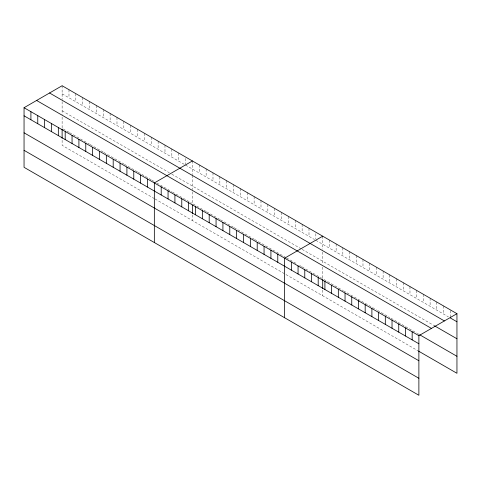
<?xml version="1.0" encoding="UTF-8"?>
<svg xmlns="http://www.w3.org/2000/svg" width="481" height="481" viewBox="0 0 481 481"><rect width="100%" height="100%" fill="white"/><g stroke="black" fill="none" stroke-linecap="round" stroke-linejoin="round"><path stroke-width="0.36" stroke-dasharray="2.4 1.8" d="M62.121 93.825L184.313 164.37M185.558 165.091L314.604 239.592M315.849 240.314L448.406 316.847M62.121 110.822L169.348 172.727M171.843 174.17L301.515 249.032M302.134 249.392L433.766 325.384M68.981 132.293L62.121 128.337L62.121 116.661M69.601 132.654L89.55 144.174M90.175 144.534L103.265 152.092M103.89 152.453L123.839 163.967M124.465 164.328L137.554 171.885M138.179 172.246L151.268 179.804M151.894 180.165L154.389 181.602M156.878 183.045L171.843 191.685M172.469 192.039L191.793 203.198M206.133 211.478L192.418 203.559L192.418 191.883M206.752 211.838L219.847 219.396M220.466 219.757L233.562 227.315M234.187 227.675L254.13 239.189M254.756 239.55L285.924 257.545M286.55 257.906L297.15 264.027M299.645 265.464L301.515 266.546M302.134 266.907L342.845 290.41M343.452 290.764L376.407 309.788M377.627 310.492L389.826 317.538M391.047 318.242L416.678 333.038M417.286 333.387L419.119 334.445M154.389 198.605L62.121 145.334L62.121 139.67M155.008 198.966L417.899 350.739M450.24 310.546L450.24 317.165M443.524 305.934L443.524 314.027M436.814 302.062L436.814 310.149M430.104 298.184L430.104 306.277M423.388 294.312L423.388 302.399M416.678 290.434L416.678 298.527M409.968 286.562L409.968 294.649M403.252 282.684L403.252 290.777M396.542 278.806L396.542 286.898M389.826 274.934L389.826 283.026M383.116 271.056L383.116 279.148M376.407 267.183L376.407 275.276M369.691 263.305L369.691 271.398M362.981 259.433L362.981 267.526M356.271 255.555L356.271 263.648M349.555 251.683L349.555 259.77M342.845 247.805L342.845 255.898M336.135 243.933L336.135 252.02M329.419 240.055L329.419 248.148M322.709 236.183L322.709 249.23M322.709 252.062L322.709 264.189M322.709 267.105L322.709 278.782M322.709 290.115L322.709 295.785M315.849 233.694L315.849 238.841M308.994 228.265L308.994 236.351M302.134 224.302L302.134 232.395M295.28 220.346L295.28 228.433M288.42 216.384L288.42 224.477M281.565 212.428L281.565 220.514M274.705 208.465L274.705 216.558M267.851 204.509L267.851 212.596M260.991 200.547L260.991 208.64M254.13 196.591L254.13 204.684M247.276 192.628L247.276 200.721M240.416 188.672L240.416 196.765M233.562 184.71L233.562 192.803M226.701 180.754L226.701 188.847M219.847 176.792L219.847 184.884M212.987 172.835L212.987 180.928M206.133 168.873L206.133 176.966M199.272 164.917L199.272 173.01M192.418 160.955L192.418 174.711M192.418 175.421L192.418 189.694M192.418 214.893L192.418 220.557M185.558 158.471L185.558 164.352M178.698 153.042L178.698 161.129M171.843 149.08L171.843 157.173M164.983 145.124L164.983 153.211M158.129 141.161L158.129 149.254M151.268 137.205L151.268 145.292M144.414 133.243L144.414 141.336M137.554 129.287L137.554 137.374M130.7 125.325L130.7 133.417M123.839 121.368L123.839 129.455M116.985 117.406L116.985 125.499M110.125 113.45L110.125 121.537M103.265 109.488L103.265 117.58M96.41 105.531L96.41 113.618M89.55 101.569L89.55 109.662M82.696 97.613L82.696 105.7M75.836 93.651L75.836 101.744M68.981 89.694L68.981 97.781M62.121 85.732L62.121 99.489M62.121 101.617L62.121 114.472"/><path stroke-width="0.72" d="M24.05 107.714L418.879 335.666L418.879 395.268L24.05 167.316L24.05 107.714L62.121 85.732L456.95 313.684L456.95 373.286L418.506 351.094M192.418 160.955L154.341 182.936L154.341 242.538M322.709 236.183L284.638 258.165L284.638 317.761M418.879 335.666L456.95 313.684M450.24 317.899L456.95 321.777M49.561 92.989L444.384 320.941M434.373 325.739L456.95 338.774M36.616 100.463L431.439 328.415M419.727 334.8L456.95 356.289M24.05 115.807L418.879 343.759M24.05 132.804L418.879 360.756M24.05 150.319L418.879 378.27M412.163 331.794L412.163 339.881M405.453 327.916L405.453 336.009M398.743 324.038L398.743 332.13M392.027 320.166L392.027 328.258M385.317 316.288L385.317 324.38M378.607 312.416L378.607 320.508M371.891 308.537L371.891 316.63M365.181 304.665L365.181 312.752M358.471 300.787L358.471 308.88M351.755 296.915L351.755 305.002M345.045 293.037L345.045 301.13M338.335 289.165L338.335 297.252M331.619 285.287L331.619 293.38M324.909 281.415L324.909 289.502M322.709 279.491L322.709 288.702M318.2 277.537L318.2 285.63M311.484 273.665L311.484 281.752M304.774 269.787L304.774 277.88M298.058 265.915L298.058 274.002M291.348 262.037L291.348 270.13M277.777 254.202L277.777 262.295M270.923 250.246L270.923 258.333M264.063 246.284L264.063 254.377M257.209 242.328L257.209 250.415M250.348 238.366L250.348 246.458M243.488 234.409L243.488 242.496M236.634 230.447L236.634 238.54M229.774 226.491L229.774 234.578M222.919 222.529L222.919 230.621M216.059 218.572L216.059 226.659M209.205 214.61L209.205 222.703M202.345 210.654L202.345 218.741M195.49 206.692L195.49 214.785M192.418 204.978L192.418 213.474M188.63 202.735L188.63 210.822M181.776 198.773L181.776 206.866M174.916 194.817L174.916 202.904M168.055 190.855L168.055 198.948M161.201 186.899L161.201 194.985M147.487 178.98L147.487 187.067M140.626 175.018L140.626 183.111M133.772 171.062L133.772 179.148M126.912 167.099L126.912 175.192M120.058 163.143L120.058 171.236M113.197 159.181L113.197 167.274M106.343 155.225L106.343 163.318M99.483 151.262L99.483 159.355M92.623 147.306L92.623 155.399M85.768 143.344L85.768 151.437M78.908 139.388L78.908 147.481M72.054 135.426L72.054 143.518M65.194 131.469L65.194 139.562M62.121 129.046L62.121 138.251M58.339 127.507L58.339 135.6M51.479 123.551L51.479 131.644M44.625 119.595L44.625 127.681M37.765 115.632L37.765 123.725M30.91 111.676L30.91 119.763"/></g></svg>
